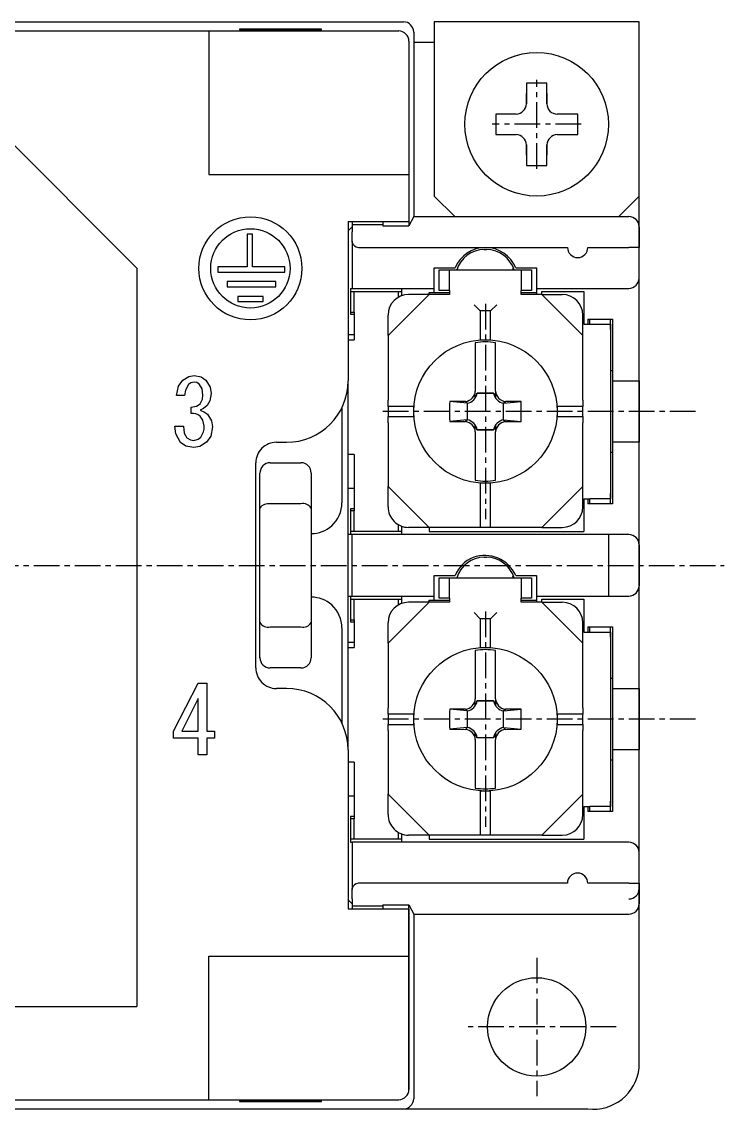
# Model space of a CAD drawing. Extents: x 176 to 427, y 225 to 355.
# Drawn here: x 303.7 to 337.9, y 297.8 to 350.9 of the extents above; entities that cross this region are included whole.
import ezdxf

# ---------------------------------------------------------------- set-up
doc = ezdxf.new("R2010")
doc.units = 0
doc.linetypes.add('CENTER', pattern=[2, 1.25, -0.25, 0.25, -0.25])
doc.layers.get('0').update_dxf_attribs({"linetype": 'CONTINUOUS'})
doc.layers.add('CENTER', color=1, linetype='CENTER')

msp = doc.modelspace()

# ---------------------------------------------------------------- linework, layer by layer
at = {"color": 7, "linetype": 'CONTINUOUS'}
for p, q in [((302.9301, 350.85549), (320.13005, 350.85549)), ((318.28015, 350.48806), (314.28035, 350.48806)), ((314.28035, 350.48806), (314.28035, 350.46342)), ((314.28035, 350.46342), (318.28015, 350.46342)), ((318.28015, 350.46342), (318.28015, 350.48806)), ((320.13005, 350.85549), (322.28049, 350.85549)), ((333.78043, 350.85549), (323.78001, 350.85549)), ((323.78001, 350.85549), (323.78001, 349.85554)), ((333.78043, 342.35551), (333.78043, 350.85549)), ((262.78004, 350.40547), (312.77975, 350.40547)), ((262.78004, 350.40547), (312.77975, 350.40547)), ((312.77975, 350.40547), (312.77975, 343.40528)), ((312.77975, 350.40547), (322.05034, 350.40547)), ((312.77975, 350.40547), (322.05034, 350.40547)), ((322.05088, 350.40547), (322.05034, 350.40547)), ((322.55018, 349.90563), (322.55018, 343.40528)), ((322.55018, 349.90563), (322.55018, 343.40528)), ((322.77979, 350.35565), (322.77979, 341.35556)), ((322.77979, 349.85554), (323.78001, 349.85554)), ((323.78001, 349.85554), (323.78001, 343.35546)), ((329.28041, 347.85564), (328.27965, 347.85564)), ((328.27965, 347.85564), (328.27965, 346.85542)), ((328.27965, 347.85564), (328.27965, 346.85542)), ((329.28041, 347.85564), (328.27965, 347.85564)), ((329.28041, 346.85542), (329.28041, 347.85564)), ((329.28041, 346.85542), (329.28041, 347.85564)), ((328.27965, 346.85542), (328.27965, 347.35526)), ((328.27965, 346.85542), (328.27965, 347.35526)), ((329.28041, 347.35526), (329.28041, 346.85542)), ((329.28041, 347.35526), (329.28041, 346.85542)), ((327.78035, 346.35558), (326.78013, 346.35558)), ((326.78013, 346.35558), (326.78013, 345.35563)), ((326.78013, 346.35558), (326.78013, 345.35563)), ((327.78035, 346.35558), (326.78013, 346.35558)), ((330.78047, 346.35558), (329.78025, 346.35558)), ((330.78047, 346.35558), (329.78025, 346.35558)), ((330.78047, 345.35563), (330.78047, 346.35558)), ((330.78047, 345.35563), (330.78047, 346.35558)), ((309.28017, 338.83579), (302.26076, 345.85547)), ((333.78043, 299.85534), (333.78043, 345.85547)), ((326.78013, 345.35563), (327.78035, 345.35563)), ((326.78013, 345.35563), (327.78035, 345.35563)), ((329.78025, 345.35563), (330.78047, 345.35563)), ((329.78025, 345.35563), (330.78047, 345.35563)), ((328.27965, 344.35541), (328.27965, 344.85525)), ((328.27965, 344.85525), (328.27965, 343.8553)), ((328.27965, 344.85525), (328.27965, 343.8553)), ((328.27965, 344.35541), (328.27965, 344.85525)), ((329.28041, 343.8553), (329.28041, 344.85525)), ((329.28041, 344.85525), (329.28041, 344.35541)), ((329.28041, 344.85525), (329.28041, 344.35541)), ((329.28041, 343.8553), (329.28041, 344.85525)), ((328.27965, 343.8553), (329.28041, 343.8553)), ((328.27965, 343.8553), (329.28041, 343.8553)), ((312.77975, 343.40528), (322.55018, 343.40528)), ((322.55018, 343.40528), (322.55018, 340.90202)), ((322.55018, 343.40528), (322.55018, 341.10537)), ((323.78001, 343.35546), (323.78001, 342.35551)), ((323.78001, 342.35551), (324.78023, 341.35556)), ((333.78043, 342.35551), (332.78021, 341.35556)), ((321.54617, 341.10537), (319.58039, 341.10537)), ((319.58039, 341.10537), (319.58039, 333.35542)), ((319.78021, 341.10537), (319.78021, 340.96809)), ((319.78021, 340.96809), (319.78021, 340.61474)), ((319.78021, 340.96809), (321.28027, 340.96809)), ((321.28027, 341.10537), (321.28027, 340.90202)), ((321.28027, 340.90202), (322.55018, 340.90202)), ((322.04601, 341.10537), (321.54617, 341.10537)), ((322.55018, 341.10537), (322.04601, 341.10537)), ((322.77979, 341.35556), (322.55018, 340.90202)), ((322.77979, 341.35556), (333.28005, 341.35556)), ((324.78023, 341.35556), (332.78021, 341.35556)), ((314.91883, 340.49641), (314.66214, 340.49641)), ((314.66214, 340.49641), (314.66214, 338.90619)), ((314.91883, 338.90619), (314.91883, 340.49641)), ((319.78021, 340.85545), (319.58039, 340.65562)), ((319.78021, 340.15551), (319.78021, 340.61474)), ((333.78043, 340.85518), (333.78043, 340.1149)), ((319.78292, 340.1149), (319.78021, 340.15551)), ((319.78021, 340.15551), (319.78021, 337.8556)), ((320.08022, 339.85523), (330.27983, 339.85523)), ((331.27951, 339.85523), (333.28005, 339.85523)), ((333.78043, 339.85523), (333.28005, 339.85523)), ((333.78043, 340.1149), (333.78043, 339.85523)), ((333.78043, 338.35544), (333.78043, 339.85523)), ((326.22155, 339.75532), (326.33852, 339.75532)), ((309.28017, 338.83579), (309.28017, 302.85546)), ((314.66214, 338.90619), (313.22598, 338.90619)), ((313.22598, 338.90619), (313.22598, 338.64977)), ((316.49578, 338.90619), (314.91883, 338.90619)), ((316.49578, 338.64977), (316.49578, 338.90619)), ((323.77975, 338.85555), (324.79676, 338.85555)), ((323.77975, 337.8556), (323.77975, 338.85555)), ((327.6577, 338.75537), (327.62305, 338.82902)), ((327.76276, 338.85555), (328.77977, 338.85555)), ((328.77977, 338.85555), (328.77977, 337.8556)), ((313.22598, 338.64977), (316.49578, 338.64977)), ((324.02994, 337.75542), (324.02994, 338.75537)), ((324.02994, 338.75537), (324.52978, 338.75537)), ((324.52978, 338.75537), (328.02974, 338.75537)), ((324.52978, 337.75542), (324.52978, 338.75537)), ((328.02974, 338.75537), (328.02974, 337.75542)), ((328.02974, 338.75537), (328.52958, 338.75537)), ((328.52958, 338.75537), (328.52958, 337.75542)), ((333.78043, 333.35542), (333.78043, 338.35544)), ((313.68737, 338.18784), (313.68737, 337.93142)), ((316.04739, 338.18784), (313.68737, 338.18784)), ((313.68737, 337.93142), (316.04739, 337.93142)), ((316.04739, 337.93142), (316.04739, 338.18784)), ((319.70494, 337.8556), (319.70494, 336.60519)), ((319.70494, 337.8556), (319.78021, 337.8556)), ((319.70494, 337.70533), (319.8804, 337.70533)), ((319.78021, 337.8556), (323.77975, 337.8556)), ((319.8804, 336.70538), (319.8804, 337.70533)), ((319.8804, 337.70533), (322.03004, 337.70533)), ((322.03004, 337.70533), (322.03004, 337.42129)), ((322.03004, 337.70533), (322.20496, 337.70533)), ((322.20496, 337.50117), (322.20496, 337.8556)), ((323.77975, 337.65551), (323.77975, 337.8556)), ((324.52978, 337.75542), (324.02994, 337.75542)), ((324.52978, 337.75542), (324.52978, 337.55532)), ((328.02974, 337.55532), (328.02974, 337.75542)), ((328.52958, 337.75542), (328.02974, 337.75542)), ((328.77977, 337.8556), (333.28005, 337.8556)), ((328.77977, 337.8556), (328.77977, 337.55532)), ((329.02996, 337.55532), (329.02996, 337.70533)), ((329.02996, 337.70533), (331.08022, 337.70533)), ((331.08022, 337.70533), (331.08022, 336.10535)), ((315.43112, 337.46976), (314.20075, 337.46976)), ((314.20075, 337.46976), (314.20075, 337.22607)), ((314.20075, 337.22607), (315.43112, 337.22607)), ((315.43112, 337.22607), (315.43112, 337.46976)), ((321.52966, 335.55542), (323.5301, 337.55532)), ((323.5301, 337.55532), (322.52988, 337.55532)), ((323.5301, 337.65551), (324.52978, 337.65551)), ((323.5301, 337.55532), (323.5301, 337.65551)), ((324.52978, 337.55532), (323.5301, 337.55532)), ((328.02974, 337.65551), (328.77977, 337.65551)), ((329.02996, 337.55532), (328.02974, 337.55532)), ((331.02986, 335.55542), (329.02996, 337.55532)), ((329.02996, 337.55532), (330.02964, 337.55532)), ((319.70494, 336.70538), (319.8804, 336.70538)), ((319.8804, 336.70538), (319.8804, 335.35559)), ((325.72983, 337.05548), (326.02984, 336.75547)), ((326.53022, 336.75547), (326.02984, 336.75547)), ((326.02984, 336.75547), (326.02984, 335.35559)), ((326.53022, 336.75547), (326.83023, 337.05548)), ((326.53022, 335.35559), (326.53022, 336.75547)), ((319.70494, 336.60519), (319.8804, 336.60519)), ((321.52966, 335.55542), (321.52966, 336.55537)), ((331.02986, 335.55542), (331.02986, 336.55537)), ((331.27951, 336.35527), (332.4794, 336.35527)), ((331.27951, 336.35527), (331.27951, 336.10535)), ((331.38024, 336.10535), (331.38024, 336.35527)), ((332.37975, 336.10535), (332.37975, 336.35527)), ((332.4794, 336.35527), (332.4794, 333.35542)), ((319.58039, 335.60551), (319.8804, 335.60551)), ((331.08022, 336.10535), (331.38024, 336.10535)), ((331.38024, 336.10535), (332.37975, 336.10535)), ((332.37975, 336.10535), (332.37975, 327.60537)), ((332.37975, 335.85543), (332.37975, 336.10535)), ((319.58039, 335.35559), (319.8804, 335.35559)), ((321.52966, 335.55542), (321.52966, 332.40557)), ((325.78615, 335.21046), (325.78615, 334.37893)), ((326.02984, 335.35559), (326.53022, 335.35559)), ((326.77391, 334.37893), (326.77391, 335.21046)), ((331.02986, 332.40557), (331.02986, 335.55542)), ((325.78615, 334.37893), (325.78615, 332.84746)), ((326.77391, 332.84746), (326.77391, 334.37893)), ((311.51255, 333.39008), (311.80336, 333.56689)), ((311.80336, 333.56689), (312.06925, 333.60534)), ((312.06925, 333.60534), (312.41475, 333.54279)), ((312.41475, 333.54279), (312.64382, 333.39008)), ((332.37975, 333.85553), (332.4794, 333.85553)), ((311.20713, 332.63572), (311.30568, 333.08953)), ((311.30568, 333.08953), (311.51255, 333.39008)), ((311.80011, 333.17455), (311.64144, 332.89051)), ((311.90679, 333.24955), (311.80011, 333.17455)), ((312.06925, 333.28231), (311.90679, 333.24955)), ((312.19814, 333.26282), (312.06925, 333.28231)), ((312.33894, 333.17455), (312.19814, 333.26282)), ((312.46024, 332.96335), (312.33894, 333.17455)), ((312.50032, 332.65413), (312.46024, 332.96335)), ((312.64382, 333.39008), (312.85178, 333.04268)), ((312.85178, 333.04268), (312.8951, 332.72588)), ((319.58039, 315.35524), (319.58039, 333.35542)), ((332.4794, 333.35542), (333.78043, 333.35542)), ((332.4794, 333.35542), (332.4794, 330.35557)), ((333.78043, 333.35542), (333.78043, 330.35557)), ((311.60245, 332.63572), (311.20713, 332.63572)), ((311.64144, 332.89051), (311.60245, 332.63572)), ((312.35681, 332.22307), (312.47866, 332.45024)), ((312.47866, 332.45024), (312.50032, 332.65413)), ((312.8951, 332.72588), (312.84203, 332.38228)), ((321.52966, 332.10528), (321.52966, 332.40557)), ((325.78615, 332.53851), (325.78615, 332.84746)), ((325.86846, 332.75702), (326.6916, 332.75702)), ((326.68077, 332.74375), (325.87929, 332.74375)), ((326.77391, 332.84746), (326.77391, 332.53851)), ((331.02986, 332.40557), (331.02986, 332.10528)), ((311.92575, 332.06142), (312.18298, 332.11286)), ((311.92575, 331.75626), (311.92575, 332.06142)), ((312.18298, 332.11286), (312.35681, 332.22307)), ((312.51981, 332.00049), (312.35681, 331.91764)), ((312.35681, 331.91764), (312.57018, 331.82883)), ((312.69744, 332.15104), (312.51981, 332.00049)), ((312.84203, 332.38228), (312.69744, 332.15104)), ((319.28037, 332.04788), (319.28037, 327.40527)), ((322.77953, 332.10528), (321.52966, 332.10528)), ((321.52966, 332.10528), (321.52966, 331.60544)), ((322.77953, 331.60544), (322.77953, 332.10528)), ((324.52978, 331.97694), (324.5287, 331.85536)), ((324.53141, 332.09824), (324.52978, 331.97694)), ((324.53411, 332.21955), (324.53141, 332.09824)), ((324.53844, 332.34085), (324.53411, 332.21955)), ((325.30526, 332.35033), (324.53844, 332.34085)), ((325.39137, 332.2561), (324.53844, 332.34085)), ((325.39137, 332.2561), (325.30526, 332.35033)), ((325.39137, 332.2561), (325.39137, 331.45489)), ((327.16815, 332.2561), (328.02162, 332.34085)), ((327.16815, 332.2561), (327.19306, 332.29184)), ((327.16815, 331.45489), (327.16815, 332.2561)), ((327.19306, 332.29184), (327.2548, 332.35033)), ((328.02162, 332.34085), (327.2548, 332.35033)), ((328.02595, 332.21955), (328.02162, 332.34085)), ((328.02812, 332.09824), (328.02595, 332.21955)), ((328.03028, 331.97694), (328.02812, 332.09824)), ((328.03082, 331.85536), (328.03028, 331.97694)), ((329.77999, 332.10528), (329.77999, 331.60544)), ((331.02986, 332.10528), (329.77999, 332.10528)), ((331.02986, 331.60544), (331.02986, 332.10528)), ((312.49274, 331.43811), (312.35681, 331.63062)), ((312.55447, 331.14568), (312.49274, 331.43811)), ((312.57018, 331.82883), (312.71585, 331.72025)), ((312.71585, 331.72025), (312.91947, 331.40318)), ((312.91947, 331.40318), (312.96712, 331.10966)), ((321.52966, 331.60544), (322.77953, 331.60544)), ((321.52966, 331.30543), (321.52966, 331.60544)), ((324.5287, 331.85536), (324.52978, 331.73406)), ((324.52978, 331.73406), (324.53141, 331.61248)), ((324.53141, 331.61248), (324.53411, 331.49118)), ((324.53411, 331.49118), (324.53844, 331.36987)), ((325.39137, 331.45489), (324.53844, 331.36987)), ((324.53844, 331.36987), (325.30526, 331.36067)), ((325.367, 331.41888), (325.30526, 331.36067)), ((325.39137, 331.45489), (325.367, 331.41888)), ((327.16815, 331.45489), (327.2548, 331.36067)), ((327.16815, 331.45489), (328.02162, 331.36987)), ((327.2548, 331.36067), (328.02162, 331.36987)), ((328.02162, 331.36987), (328.02595, 331.49118)), ((328.02595, 331.49118), (328.02812, 331.61248)), ((328.02812, 331.61248), (328.03028, 331.73406)), ((328.03028, 331.73406), (328.03082, 331.85536)), ((329.77999, 331.60544), (331.02986, 331.60544)), ((331.02986, 331.60544), (331.02986, 331.30543)), ((311.1768, 330.76416), (311.13564, 331.14568)), ((311.13564, 331.14568), (311.54884, 331.14568)), ((311.54884, 331.14568), (311.5797, 330.80451)), ((312.96712, 331.10966), (312.88264, 330.6564)), ((321.52966, 331.30543), (321.52966, 328.2054)), ((325.78615, 330.86354), (325.78615, 331.17248)), ((325.78615, 330.86354), (325.78615, 329.33207)), ((326.6916, 330.95397), (325.86846, 330.95397)), ((325.87929, 330.96697), (326.68077, 330.96697)), ((326.77391, 331.17248), (326.77391, 330.86354)), ((326.77391, 329.33207), (326.77391, 330.86354)), ((331.02986, 328.2054), (331.02986, 331.30543)), ((311.40533, 330.3377), (311.1768, 330.76416)), ((311.66418, 330.17064), (311.40533, 330.3377)), ((311.5797, 330.80451), (311.71076, 330.5711)), ((311.71076, 330.5711), (311.88946, 330.46659)), ((311.88946, 330.46659), (312.05138, 330.44547)), ((312.05138, 330.44547), (312.25879, 330.5026)), ((312.25879, 330.5026), (312.39255, 330.60712)), ((312.68011, 330.35557), (312.35248, 330.15168)), ((312.88264, 330.6564), (312.68011, 330.35557)), ((316.07988, 330.35557), (316.58026, 330.35557)), ((332.4794, 330.35557), (332.4794, 327.35545)), ((333.78043, 330.35557), (332.4794, 330.35557)), ((333.78043, 325.35528), (333.78043, 330.35557)), ((312.05138, 330.10565), (311.66418, 330.17064)), ((312.35248, 330.15168), (312.05138, 330.10565)), ((319.8804, 329.75555), (319.58039, 329.75555)), ((319.8804, 329.75555), (319.8804, 327.00535)), ((332.4794, 329.85546), (332.37975, 329.85546)), ((315.08021, 319.35531), (315.08021, 329.35535)), ((315.77987, 329.35535), (317.27993, 329.35535)), ((325.78615, 329.33207), (325.78615, 328.50054)), ((326.77391, 328.50054), (326.77391, 329.33207)), ((315.28003, 327.14831), (315.28003, 328.85524)), ((317.78031, 328.85524), (317.78031, 327.14831)), ((323.5301, 326.20523), (321.52966, 328.2054)), ((321.52966, 327.20545), (321.52966, 328.2054)), ((326.53022, 328.3554), (326.02984, 328.3554)), ((326.02984, 328.3554), (326.02984, 326.20523)), ((326.53022, 326.20523), (326.53022, 328.3554)), ((329.02996, 326.20523), (331.02986, 328.2054)), ((331.02986, 327.20545), (331.02986, 328.2054)), ((319.8804, 328.10548), (319.58039, 328.10548)), ((332.37975, 327.60537), (332.37975, 327.85529)), ((315.28003, 321.56235), (315.28003, 327.14831)), ((317.27993, 327.35545), (315.77987, 327.35545)), ((317.78031, 327.14831), (317.78031, 321.56235)), ((319.8804, 327.10553), (319.70494, 327.10553)), ((319.70494, 327.10553), (319.70494, 325.85539)), ((331.08022, 327.60537), (331.38024, 327.60537)), ((331.08022, 327.60537), (331.08022, 326.0054)), ((331.27951, 327.60537), (331.27951, 327.35545)), ((332.4794, 327.35545), (331.27951, 327.35545)), ((332.37975, 327.60537), (331.38024, 327.60537)), ((331.38024, 327.35545), (331.38024, 327.60537)), ((332.37975, 327.35545), (332.37975, 327.60537)), ((319.8804, 327.00535), (319.70494, 327.00535)), ((319.8804, 326.0054), (319.8804, 327.00535)), ((322.03004, 326.33926), (322.03004, 326.0054)), ((322.20496, 325.85539), (322.20496, 326.25965)), ((323.5301, 326.20523), (322.52988, 326.20523)), ((323.5301, 326.20523), (323.5301, 326.0054)), ((325.72983, 326.20523), (323.5301, 326.20523)), ((326.02984, 326.20523), (325.72983, 326.20523)), ((326.53022, 326.20523), (326.02984, 326.20523)), ((326.83023, 326.20523), (326.53022, 326.20523)), ((329.02996, 326.20523), (326.83023, 326.20523)), ((329.02996, 326.20523), (330.02964, 326.20523)), ((319.78021, 325.85539), (319.58039, 325.85539)), ((319.8804, 326.0054), (319.70494, 326.0054)), ((319.78021, 322.85554), (319.78021, 325.85539)), ((332.28011, 325.85539), (319.78021, 325.85539)), ((322.03004, 326.0054), (319.8804, 326.0054)), ((322.20496, 326.0054), (322.03004, 326.0054)), ((323.5301, 326.0054), (331.08022, 326.0054)), ((332.28011, 325.85539), (332.28011, 322.85554)), ((333.28005, 325.85539), (332.28011, 325.85539)), ((333.78043, 325.35528), (333.78043, 323.35538)), ((326.22155, 324.75526), (326.33852, 324.75526)), ((323.77975, 323.85522), (324.79676, 323.85522)), ((323.77975, 322.85554), (323.77975, 323.85522)), ((324.02994, 322.75536), (324.02994, 323.75531)), ((324.02994, 323.75531), (324.52978, 323.75531)), ((324.52978, 323.75531), (328.02974, 323.75531)), ((324.52978, 322.75536), (324.52978, 323.75531)), ((327.6577, 323.75531), (327.62305, 323.82896)), ((327.76276, 323.85522), (328.77977, 323.85522)), ((328.02974, 323.75531), (328.02974, 322.75536)), ((328.02974, 323.75531), (328.52958, 323.75531)), ((328.52958, 323.75531), (328.52958, 322.75536)), ((328.77977, 323.85522), (328.77977, 322.85554)), ((333.78043, 318.35536), (333.78043, 323.35538)), ((319.58039, 322.85554), (319.78021, 322.85554)), ((319.70494, 322.85554), (319.70494, 321.60513)), ((319.70494, 322.70527), (319.8804, 322.70527)), ((319.78021, 322.85554), (323.77975, 322.85554)), ((319.8804, 321.70532), (319.8804, 322.70527)), ((319.8804, 322.70527), (322.03004, 322.70527)), ((321.52966, 320.55536), (323.5301, 322.55526)), ((322.03004, 322.70527), (322.03004, 322.4215)), ((322.03004, 322.70527), (322.20496, 322.70527)), ((322.20496, 322.50111), (322.20496, 322.85554)), ((323.5301, 322.55526), (322.52988, 322.55526)), ((323.5301, 322.65544), (324.52978, 322.65544)), ((323.5301, 322.55526), (323.5301, 322.65544)), ((324.52978, 322.55526), (323.5301, 322.55526)), ((323.77975, 322.65544), (323.77975, 322.85554)), ((324.52978, 322.75536), (324.02994, 322.75536)), ((324.52978, 322.75536), (324.52978, 322.55526)), ((328.02974, 322.55526), (328.02974, 322.75536)), ((328.52958, 322.75536), (328.02974, 322.75536)), ((328.02974, 322.65544), (328.77977, 322.65544)), ((329.02996, 322.55526), (328.02974, 322.55526)), ((328.77977, 322.85554), (328.77977, 322.55526)), ((328.77977, 322.8553), (332.28011, 322.8553)), ((329.02996, 322.55526), (329.02996, 322.70527)), ((329.02996, 322.70527), (331.08022, 322.70527)), ((331.02986, 320.55536), (329.02996, 322.55526)), ((329.02996, 322.55526), (330.02964, 322.55526)), ((331.08022, 322.70527), (331.08022, 321.10529)), ((332.28011, 322.8553), (333.28005, 322.8553)), ((325.72983, 322.05542), (326.02984, 321.75541)), ((326.53022, 321.75541), (326.83023, 322.05542)), ((315.28003, 319.85542), (315.28003, 321.56235)), ((315.77987, 321.35521), (317.27993, 321.35521)), ((317.78031, 321.56235), (317.78031, 319.85542)), ((319.28037, 321.30539), (319.28037, 316.66306)), ((319.70494, 321.70532), (319.8804, 321.70532)), ((319.70494, 321.60513), (319.8804, 321.60513)), ((319.8804, 321.70532), (319.8804, 320.35553)), ((321.52966, 320.55536), (321.52966, 321.55531)), ((326.02984, 321.75541), (326.02984, 320.35553)), ((326.53022, 321.75541), (326.02984, 321.75541)), ((326.53022, 320.35553), (326.53022, 321.75541)), ((331.02986, 320.55536), (331.02986, 321.55531)), ((331.27951, 321.35521), (332.4794, 321.35521)), ((331.27951, 321.35521), (331.27951, 321.10529)), ((331.38024, 321.10529), (331.38024, 321.35521)), ((332.37975, 321.10529), (332.37975, 321.35521)), ((332.4794, 321.35521), (332.4794, 318.35536)), ((331.08022, 321.10529), (331.38024, 321.10529)), ((331.38024, 321.10529), (332.37975, 321.10529)), ((332.37975, 321.10529), (332.37975, 312.60531)), ((332.37975, 320.85537), (332.37975, 321.10529)), ((319.58039, 320.60545), (319.8804, 320.60545)), ((319.58039, 320.35553), (319.8804, 320.35553)), ((321.52966, 320.55536), (321.52966, 317.40551)), ((325.78615, 320.2104), (325.78615, 319.37887)), ((326.02984, 320.35553), (326.53022, 320.35553)), ((326.77391, 319.37887), (326.77391, 320.2104)), ((331.02986, 317.40551), (331.02986, 320.55536)), ((317.27993, 319.35531), (315.77987, 319.35531)), ((325.78615, 319.37887), (325.78615, 317.8474)), ((326.77391, 317.8474), (326.77391, 319.37887)), ((332.37975, 318.85547), (332.4794, 318.85547)), ((311.06741, 316.27856), (312.27071, 318.61286)), ((312.27071, 318.61286), (312.68336, 318.61286)), ((312.68336, 318.61286), (312.68336, 316.27856)), ((316.58026, 318.35536), (316.07988, 318.35536)), ((332.4794, 318.35536), (333.78043, 318.35536)), ((332.4794, 318.35536), (332.4794, 315.35524)), ((333.78043, 318.35536), (333.78043, 315.35524)), ((312.25879, 317.8585), (311.46273, 316.27856)), ((312.25879, 316.27856), (312.25879, 317.8585)), ((325.78615, 317.53845), (325.78615, 317.8474)), ((325.86846, 317.75696), (326.6916, 317.75696)), ((326.68077, 317.74369), (325.87929, 317.74369)), ((326.77391, 317.8474), (326.77391, 317.53845)), ((321.52966, 317.10522), (321.52966, 317.40551)), ((322.77953, 317.10522), (321.52966, 317.10522)), ((321.52966, 317.10522), (321.52966, 316.60538)), ((322.77953, 316.60538), (322.77953, 317.10522)), ((324.53141, 317.09818), (324.52978, 316.97688)), ((324.53411, 317.21949), (324.53141, 317.09818)), ((324.53844, 317.34079), (324.53411, 317.21949)), ((325.30526, 317.35), (324.53844, 317.34079)), ((325.39137, 317.25577), (324.53844, 317.34079)), ((325.39137, 317.25577), (325.30526, 317.35)), ((325.39137, 317.25577), (325.39137, 316.45483)), ((327.16815, 317.25577), (328.02162, 317.34079)), ((327.16815, 317.25577), (327.19306, 317.29178)), ((327.16815, 316.45483), (327.16815, 317.25577)), ((327.19306, 317.29178), (327.2548, 317.35)), ((328.02162, 317.34079), (327.2548, 317.35)), ((328.02595, 317.21949), (328.02162, 317.34079)), ((328.02812, 317.09818), (328.02595, 317.21949)), ((328.03028, 316.97688), (328.02812, 317.09818)), ((329.77999, 317.10522), (329.77999, 316.60538)), ((331.02986, 317.10522), (329.77999, 317.10522)), ((331.02986, 317.40551), (331.02986, 317.10522)), ((331.02986, 316.60538), (331.02986, 317.10522)), ((321.52966, 316.60538), (322.77953, 316.60538)), ((321.52966, 316.30537), (321.52966, 316.60538)), ((324.52978, 316.97688), (324.5287, 316.8553)), ((324.5287, 316.8553), (324.52978, 316.73373)), ((324.52978, 316.73373), (324.53141, 316.61242)), ((324.53141, 316.61242), (324.53411, 316.49112)), ((328.02595, 316.49112), (328.02812, 316.61242)), ((328.02812, 316.61242), (328.03028, 316.73373)), ((328.03082, 316.8553), (328.03028, 316.97688)), ((328.03028, 316.73373), (328.03082, 316.8553)), ((329.77999, 316.60538), (331.02986, 316.60538)), ((331.02986, 316.60538), (331.02986, 316.30537)), ((311.06741, 315.93875), (311.06741, 316.27856)), ((311.46273, 316.27856), (312.25879, 316.27856)), ((312.68336, 316.27856), (313.06081, 316.27856)), ((313.06081, 316.27856), (313.06081, 315.93875)), ((321.52966, 316.30537), (321.52966, 313.20534)), ((324.53411, 316.49112), (324.53844, 316.37008)), ((325.39137, 316.45483), (324.53844, 316.37008)), ((324.53844, 316.37008), (325.30526, 316.36088)), ((325.367, 316.41909), (325.30526, 316.36088)), ((325.39137, 316.45483), (325.367, 316.41909)), ((325.78615, 315.86347), (325.78615, 316.17215)), ((325.87929, 315.96691), (326.68077, 315.96691)), ((326.77391, 316.17215), (326.77391, 315.86347)), ((327.16815, 316.45483), (327.2548, 316.36088)), ((327.16815, 316.45483), (328.02162, 316.37008)), ((327.2548, 316.36088), (328.02162, 316.37008)), ((328.02162, 316.37008), (328.02595, 316.49112)), ((331.02986, 313.20534), (331.02986, 316.30537)), ((312.25879, 315.93875), (311.06741, 315.93875)), ((312.25879, 315.1129), (312.25879, 315.93875)), ((313.06081, 315.93875), (312.68336, 315.93875)), ((312.68336, 315.93875), (312.68336, 315.1129)), ((325.78615, 315.86347), (325.78615, 314.33173)), ((326.6916, 315.95364), (325.86846, 315.95364)), ((326.77391, 314.33173), (326.77391, 315.86347)), ((312.68336, 315.1129), (312.25879, 315.1129)), ((319.58039, 315.35524), (319.58039, 307.60529)), ((332.4794, 315.35524), (332.4794, 312.35539)), ((333.78043, 315.35524), (332.4794, 315.35524)), ((333.78043, 310.35522), (333.78043, 315.35524)), ((319.8804, 314.75549), (319.58039, 314.75549)), ((319.8804, 314.75549), (319.8804, 312.00529)), ((332.4794, 314.8554), (332.37975, 314.8554)), ((325.78615, 314.33173), (325.78615, 313.50047)), ((326.77391, 313.50047), (326.77391, 314.33173)), ((326.02984, 313.35534), (326.02984, 311.20544)), ((326.53022, 313.35534), (326.02984, 313.35534)), ((326.53022, 311.20544), (326.53022, 313.35534)), ((319.8804, 313.10515), (319.58039, 313.10515)), ((323.5301, 311.20544), (321.52966, 313.20534)), ((321.52966, 312.20539), (321.52966, 313.20534)), ((329.02996, 311.20544), (331.02986, 313.20534)), ((331.02986, 312.20539), (331.02986, 313.20534)), ((332.37975, 312.60531), (332.37975, 312.85523)), ((331.08022, 312.60531), (331.38024, 312.60531)), ((331.08022, 312.60531), (331.08022, 311.00534)), ((331.27951, 312.60531), (331.27951, 312.35539)), ((332.4794, 312.35539), (331.27951, 312.35539)), ((332.37975, 312.60531), (331.38024, 312.60531)), ((331.38024, 312.35539), (331.38024, 312.60531)), ((332.37975, 312.35539), (332.37975, 312.60531)), ((319.8804, 312.10547), (319.70494, 312.10547)), ((319.70494, 312.10547), (319.70494, 310.85533)), ((319.8804, 312.00529), (319.70494, 312.00529)), ((319.8804, 311.00534), (319.8804, 312.00529)), ((322.03004, 311.3392), (322.03004, 311.00534)), ((322.20496, 310.85533), (322.20496, 311.25959)), ((323.5301, 311.20544), (322.52988, 311.20544)), ((323.5301, 311.20544), (323.5301, 311.00534)), ((325.72983, 311.20544), (323.5301, 311.20544)), ((326.02984, 311.20544), (325.72983, 311.20544)), ((326.53022, 311.20544), (326.02984, 311.20544)), ((326.83023, 311.20544), (326.53022, 311.20544)), ((329.02996, 311.20544), (326.83023, 311.20544)), ((329.02996, 311.20544), (330.02964, 311.20544)), ((319.8804, 311.00534), (319.70494, 311.00534)), ((319.70494, 310.85533), (319.78021, 310.85533)), ((333.28005, 310.85533), (319.78021, 310.85533)), ((319.78021, 310.85533), (319.78021, 308.55542)), ((322.03004, 311.00534), (319.8804, 311.00534)), ((322.20496, 311.00534), (322.03004, 311.00534)), ((323.5301, 311.00534), (331.08022, 311.00534)), ((333.78043, 308.85516), (333.78043, 310.35522)), ((319.78021, 308.55542), (319.78292, 308.59604)), ((319.78021, 308.09593), (319.78021, 308.55542)), ((330.28009, 308.85516), (320.08022, 308.85516)), ((333.28005, 308.85516), (331.27977, 308.85516)), ((333.28005, 308.85516), (333.78043, 308.85516)), ((333.78043, 308.85516), (333.78043, 308.59604)), ((333.78043, 308.59604), (333.78043, 307.85548)), ((319.58039, 308.05531), (319.78021, 307.85548)), ((319.78021, 308.09593), (319.78021, 307.74257)), ((319.58039, 307.60529), (321.54617, 307.60529)), ((321.28027, 307.74257), (319.78021, 307.74257)), ((319.78021, 307.74257), (319.78021, 307.60529)), ((321.28027, 307.80864), (322.55018, 307.80864)), ((321.28027, 307.80864), (321.28027, 307.60529)), ((321.54617, 307.60529), (322.04601, 307.60529)), ((322.04601, 307.60529), (322.55018, 307.60529)), ((322.55018, 305.30538), (322.55018, 307.80864)), ((322.55018, 307.80864), (322.77979, 307.35537)), ((322.55018, 307.60529), (322.55018, 305.30538)), ((322.77979, 307.35537), (333.28005, 307.35537)), ((322.77979, 307.35537), (322.77979, 298.3556)), ((312.77975, 305.30538), (322.55018, 305.30538)), ((312.77975, 298.30551), (312.77975, 305.30538)), ((322.55018, 305.30538), (322.55018, 298.80535)), ((322.55018, 298.80562), (322.55018, 305.30538)), ((266.28042, 302.85546), (309.28017, 302.85546)), ((322.55018, 298.80508), (322.55018, 298.80535)), ((262.78004, 298.30551), (312.77975, 298.30551)), ((262.78004, 298.30551), (312.77975, 298.30551)), ((312.77975, 298.30551), (322.05034, 298.30551)), ((312.77975, 298.30551), (322.05034, 298.30551)), ((318.28015, 298.24757), (314.28035, 298.24757)), ((314.28035, 298.24757), (314.28035, 298.2232)), ((314.28035, 298.2232), (318.28015, 298.2232)), ((318.28015, 298.2232), (318.28015, 298.24757)), ((292.28021, 297.85549), (308.27995, 297.85549)), ((302.9301, 297.85549), (320.13005, 297.85549)), ((320.13005, 297.85549), (322.28049, 297.85549)), ((321.28027, 297.85549), (331.27977, 297.85549))]:
    msp.add_line(p, q, dxfattribs=at)
for centre, radius in [((328.77987, 345.85547), 3.50037), ((328.78003, 345.85547), 3.50037), ((314.81485, 338.83308), 2.51179), ((314.81485, 338.83308), 1.93356), ((326.28003, 331.85536), 3.50009), ((326.28003, 316.8553), 3.50009), ((328.78003, 301.85524), 2.4)]:
    msp.add_circle(centre, radius, dxfattribs=at)
for centre, radius, start, end in [((322.2614, 350.33712), 0.51872, 2.04742, 87.890461), ((322.03148, 349.88678), 0.51904, 2.082436, 87.917554), ((322.03168, 349.88699), 0.51884, 2.059227, 87.878654), ((327.76168, 346.87354), 0.51829, 272.0649, 357.99721), ((327.76168, 346.87354), 0.51829, 272.0649, 357.99721), ((329.78025, 346.85542), 0.49984, 179.99997, 270.00002), ((329.78025, 346.85542), 0.49984, 179.99997, 270.00002), ((327.76067, 344.8367), 0.51931, 2.047735, 87.828104), ((327.76067, 344.8367), 0.51931, 2.047735, 87.828104), ((329.79897, 344.83709), 0.51888, 92.067525, 177.99448), ((329.79897, 344.83709), 0.51888, 92.067525, 177.99448), ((333.28005, 340.85518), 0.50038, 0.00001, 89.99998), ((320.08959, 340.16599), 0.3109, 189.4577, 268.274), ((326.30663, 338.21553), 1.63992, 90.929219, 157.02822), ((326.25478, 338.21833), 1.63709, 22.907104, 89.116023), ((330.79855, 339.87413), 0.51906, 182.08659, 267.97547), ((330.76154, 339.87334), 0.51829, 272.0649, 357.99721), ((326.25081, 338.31564), 1.43998, 91.164352, 162.21943), ((326.30859, 338.31549), 1.44014, 17.784733, 88.809275), ((333.26136, 338.37469), 0.51943, 272.06189, 357.87607), ((322.52974, 336.55524), 1.00009, 89.992244, 179.99221), ((330.02977, 336.55524), 1.00009, 0.007766, 90.007736), ((326.28003, 331.83021), 3.41614, 81.687414, 98.312566), ((316.5804, 333.35556), 2.99999, 269.99743, 359.9974), ((325.26023, 332.87504), 0.52664, 274.90555, 356.99778), ((325.26949, 332.86597), 0.62193, 281.30147, 348.66672), ((325.26869, 332.8582), 0.60825, 328.29209, 350.42473), ((327.29117, 332.86643), 0.6226, 191.36358, 258.60462), ((327.28398, 332.85542), 0.6005, 189.43066, 211.85253), ((327.29966, 332.87487), 0.52646, 182.98501, 265.11168), ((311.99578, 331.19423), 0.56638, 50.398903, 97.102784), ((325.25944, 330.83519), 0.52747, 3.079962, 85.016689), ((325.2686, 330.8442), 0.62291, 11.366587, 78.633403), ((327.29092, 330.84488), 0.62225, 101.3791, 168.68448), ((327.30031, 330.8355), 0.52714, 94.952327, 176.95098), ((311.75757, 331.09165), 0.79873, 322.65415, 3.878658), ((325.26771, 330.85243), 0.60927, 9.594033, 31.689132), ((327.28064, 330.85684), 0.597, 148.08082, 170.63597), ((316.08016, 329.35562), 0.99995, 90.015515, 180.01552), ((315.78001, 328.85538), 0.49998, 90.015515, 180.01552), ((317.28007, 328.85511), 0.50025, 0.015516, 90.015486), ((326.28003, 331.86226), 3.39781, 261.64227, 278.35774), ((315.69477, 326.85417), 0.50846, 80.364727, 144.65441), ((317.3776, 326.88344), 0.48201, 33.334154, 101.69053), ((317.76056, 327.41451), 1.51984, 312.12485, 359.65182), ((322.52988, 327.20545), 1.00022, 179.99997, 270.00002), ((330.02964, 327.20545), 1.00022, 270.00002, 359.99999), ((317.7744, 327.42065), 1.51517, 270.22342, 311.58098), ((333.28019, 325.35515), 0.50025, 0.015516, 90.015486), ((326.27916, 323.25607), 1.5989, 112.0074, 157.99257), ((326.25081, 323.31558), 1.43998, 91.164352, 162.21943), ((326.24638, 323.17675), 1.66125, 24.104943, 109.93367), ((326.30859, 323.31543), 1.44014, 17.784733, 88.809275), ((333.26136, 323.37439), 0.51943, 272.06189, 357.87607), ((317.77407, 321.28915), 1.51605, 48.431488, 89.764101), ((317.76085, 321.29628), 1.51955, 0.343467, 47.87986), ((322.52974, 321.55518), 1.00009, 89.992244, 179.99221), ((330.02977, 321.55518), 1.00009, 0.007766, 90.007736), ((315.68252, 321.82694), 0.48167, 213.32028, 281.66057), ((317.38973, 321.79793), 0.45613, 256.07137, 328.90394), ((326.28003, 316.83015), 3.41614, 81.687414, 98.312566), ((315.78001, 319.85529), 0.49997, 179.98445, 269.9845), ((317.28007, 319.85556), 0.50025, 269.98451, 359.98448), ((316.08002, 319.35518), 0.99981, 179.99221, 269.99226), ((316.58026, 315.35524), 3.00012, 0.00001, 89.99998), ((325.25971, 317.87519), 0.52717, 274.95669, 356.97783), ((325.26886, 317.86621), 0.62261, 281.34811, 348.6519), ((325.26869, 317.85814), 0.60825, 328.29209, 350.42473), ((327.29161, 317.86647), 0.62306, 191.36492, 258.57147), ((327.28398, 317.85536), 0.6005, 189.43066, 211.85253), ((327.29998, 317.87484), 0.52678, 182.98537, 265.08013), ((325.25913, 315.83511), 0.52778, 3.080331, 84.98514), ((325.2686, 315.84414), 0.62291, 11.366587, 78.633403), ((325.27102, 315.85334), 0.6058, 9.530029, 31.753135), ((327.29092, 315.84482), 0.62225, 101.3791, 168.68448), ((327.27735, 315.85775), 0.59354, 148.01435, 170.70244), ((327.30082, 315.83523), 0.52766, 95.003455, 176.93103), ((326.28003, 316.8622), 3.39781, 261.64227, 278.35774), ((322.52974, 312.20552), 1.00009, 180.00776, 270.00777), ((330.02977, 312.20552), 1.00009, 269.99226, 359.99223), ((333.28019, 310.35509), 0.50025, 0.015516, 90.015486), ((330.78034, 308.85503), 0.50025, 89.984494, 179.98446), ((330.76109, 308.83662), 0.51902, 2.047577, 87.859275), ((320.08888, 308.54512), 0.31017, 91.598677, 170.55111), ((333.28019, 308.59617), 0.50025, 269.98451, 359.98448), ((333.28019, 307.85562), 0.50025, 269.98451, 359.98448), ((331.52943, 300.1063), 2.26494, 263.6674, 353.6386), ((322.0315, 298.82418), 0.51901, 272.07995, 357.95108), ((322.03154, 298.82416), 0.51899, 272.07579, 357.89317), ((322.26182, 298.37345), 0.51829, 272.0649, 357.99721)]:
    msp.add_arc(centre, radius, start, end, dxfattribs=at)
at = {"layer": 'CENTER', "color": 1, "linetype": 'CENTER'}
for p, q in [((328.78003, 343.68039), (328.78003, 348.03056)), ((330.95539, 345.85547), (326.60522, 345.85547)), ((326.28003, 337.1053), (326.28003, 326.60542)), ((336.52982, 331.85536), (321.02982, 331.85536)), ((236.2497, 324.35533), (337.93186, 324.35533)), ((326.28003, 322.10551), (326.28003, 311.60536)), ((336.52982, 316.8553), (321.02982, 316.8553)), ((328.78003, 305.23038), (328.78003, 298.4807)), ((331.18013, 301.85524), (325.40517, 301.85524)), ((332.65512, 301.85524), (331.18013, 301.85524))]:
    msp.add_line(p, q, dxfattribs=at)

doc.saveas('drawing.dxf')
